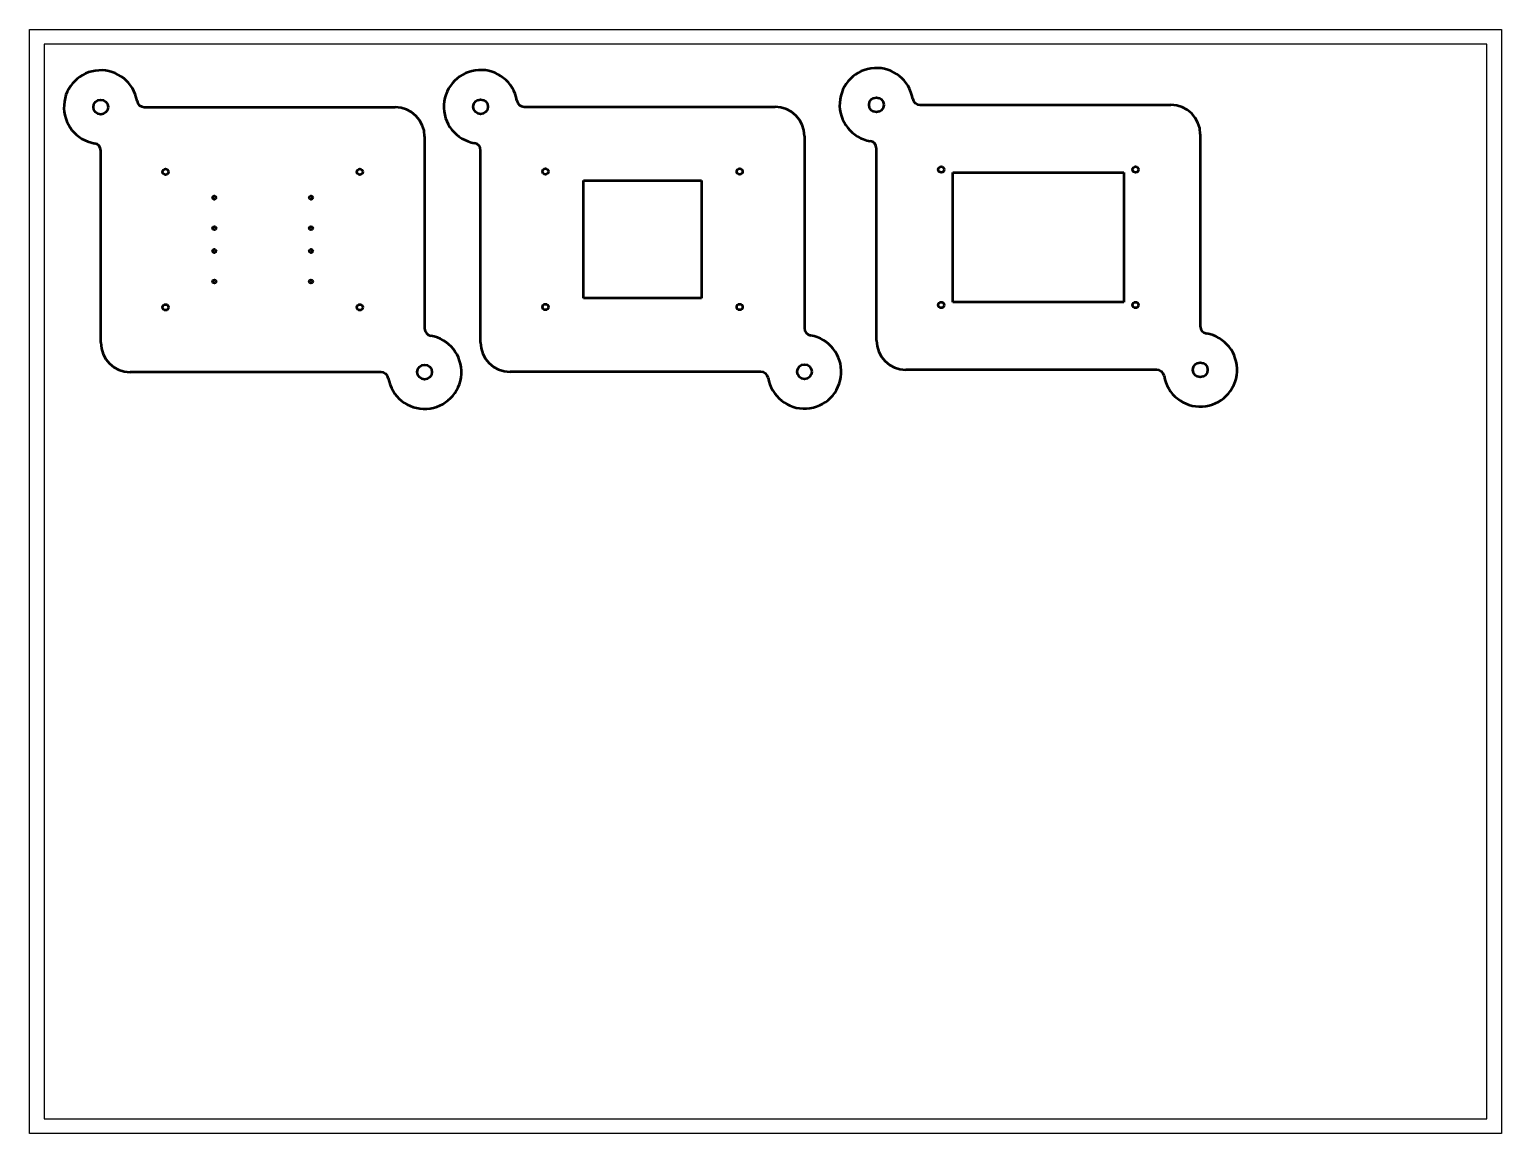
# Model space of a CAD drawing. Header units: millimetres. Extents: x 5 to 505, y 5 to 380.
import ezdxf

# ---------------------------------------------------------------- set-up
doc = ezdxf.new("R2010")
doc.units = ezdxf.units.MM
doc.layers.add('Geometría de boceto (ISO)', color=7, linetype='Continuous', lineweight=25)
doc.layers.add('Visible (ISO)', color=7, linetype='Continuous', lineweight=50)

msp = doc.modelspace()

# ---------------------------------------------------------------- linework, layer by layer
at = {"layer": 'Geometría de boceto (ISO)', "color": 2, "true_color": 0xffff00}
for p, q in [((5, 380), (505, 380)), ((5, 5), (5, 380)), ((505, 380), (505, 5)), ((500, 375), (10, 375)), ((10, 375), (10, 10)), ((500, 10), (500, 375)), ((10, 10), (500, 10)), ((505, 5), (5, 5))]:
    msp.add_line(p, q, dxfattribs=at)
at = {"layer": 'Visible (ISO)', "color": 1, "true_color": 0xff0000}
for p, q in [((44.01, 353.63), (129.22, 353.63)), ((173.03, 353.73), (258.24, 353.73)), ((307.47, 354.4), (392.68, 354.4)), ((139.22, 343.63), (139.22, 278.42)), ((268.24, 343.73), (268.24, 278.52)), ((402.68, 344.4), (402.68, 279.19)), ((29.22, 273.63), (29.22, 338.84)), ((158.24, 273.73), (158.24, 338.94)), ((292.68, 274.4), (292.68, 339.61)), ((124.43, 263.63), (39.22, 263.63)), ((253.45, 263.73), (168.24, 263.73)), ((387.89, 264.4), (302.68, 264.4))]:
    msp.add_line(p, q, dxfattribs=at)
at = {"layer": 'Visible (ISO)', "color": 4, "true_color": 0x00ffff}
for p, q in [((318.68, 331.4), (376.68, 331.4)), ((318.68, 287.4), (318.68, 331.4)), ((376.68, 331.4), (376.68, 287.4)), ((193.24, 288.73), (193.24, 328.73)), ((193.24, 328.73), (233.24, 328.73)), ((233.24, 328.73), (233.24, 288.73)), ((233.24, 288.73), (193.24, 288.73)), ((376.68, 287.4), (318.68, 287.4))]:
    msp.add_line(p, q, dxfattribs=at)
at = {"layer": 'Visible (ISO)', "color": 131, "true_color": 0x80ffff}
for centre, radius in [((29.22, 353.63), 2.5), ((51.22, 331.63), 1), ((117.22, 331.63), 1), ((67.82, 322.87), 0.6), ((100.61, 322.87), 0.6), ((67.82, 312.52), 0.6), ((100.61, 312.52), 0.6), ((67.82, 304.75), 0.6), ((100.61, 304.75), 0.6), ((67.82, 294.4), 0.6), ((100.61, 294.4), 0.6), ((51.22, 285.63), 1), ((117.22, 285.63), 1), ((139.22, 263.63), 2.5)]:
    msp.add_circle(centre, radius, dxfattribs=at)
at = {"layer": 'Visible (ISO)', "color": 4, "true_color": 0x00ffff}
for centre, radius in [((158.24, 353.73), 2.5), ((292.68, 354.4), 2.5), ((180.24, 331.73), 1), ((246.24, 331.73), 1), ((314.68, 332.4), 1), ((380.68, 332.4), 1), ((180.24, 285.73), 1), ((246.24, 285.73), 1), ((314.68, 286.4), 1), ((380.68, 286.4), 1), ((268.24, 263.73), 2.5), ((402.68, 264.4), 2.5)]:
    msp.add_circle(centre, radius, dxfattribs=at)
at = {"layer": 'Visible (ISO)', "color": 1, "true_color": 0xff0000}
for centre, radius, start, end in [((29.22, 353.63), 12.5, 9.5941, 260.4059), ((158.24, 353.73), 12.5, 9.5941, 260.4059), ((292.68, 354.4), 12.5, 9.5941, 260.4059), ((44.01, 356.13), 2.5, 189.5941, 270), ((173.03, 356.23), 2.5, 189.5941, 270), ((307.47, 356.9), 2.5, 189.5941, 270), ((129.22, 343.63), 10, 0, 90), ((258.24, 343.73), 10, 0, 90), ((392.68, 344.4), 10, 0, 90), ((26.72, 338.84), 2.5, 0, 80.4059), ((155.74, 338.94), 2.5, 0, 80.4059), ((290.18, 339.61), 2.5, 0, 80.4059), ((139.22, 263.63), 12.5, 189.5941, 80.4059), ((141.72, 278.42), 2.5, 180, 260.4059), ((268.24, 263.73), 12.5, 189.5941, 80.4059), ((270.74, 278.52), 2.5, 180, 260.4059), ((402.68, 264.4), 12.5, 189.5941, 80.4059), ((405.18, 279.19), 2.5, 180, 260.4059), ((39.22, 273.63), 10, 180, 270), ((168.24, 273.73), 10, 180, 270), ((302.68, 274.4), 10, 180, 270), ((124.43, 261.13), 2.5, 9.5941, 90), ((253.45, 261.23), 2.5, 9.5941, 90), ((387.89, 261.9), 2.5, 9.5941, 90)]:
    msp.add_arc(centre, radius, start, end, dxfattribs=at)

doc.saveas('drawing.dxf')
